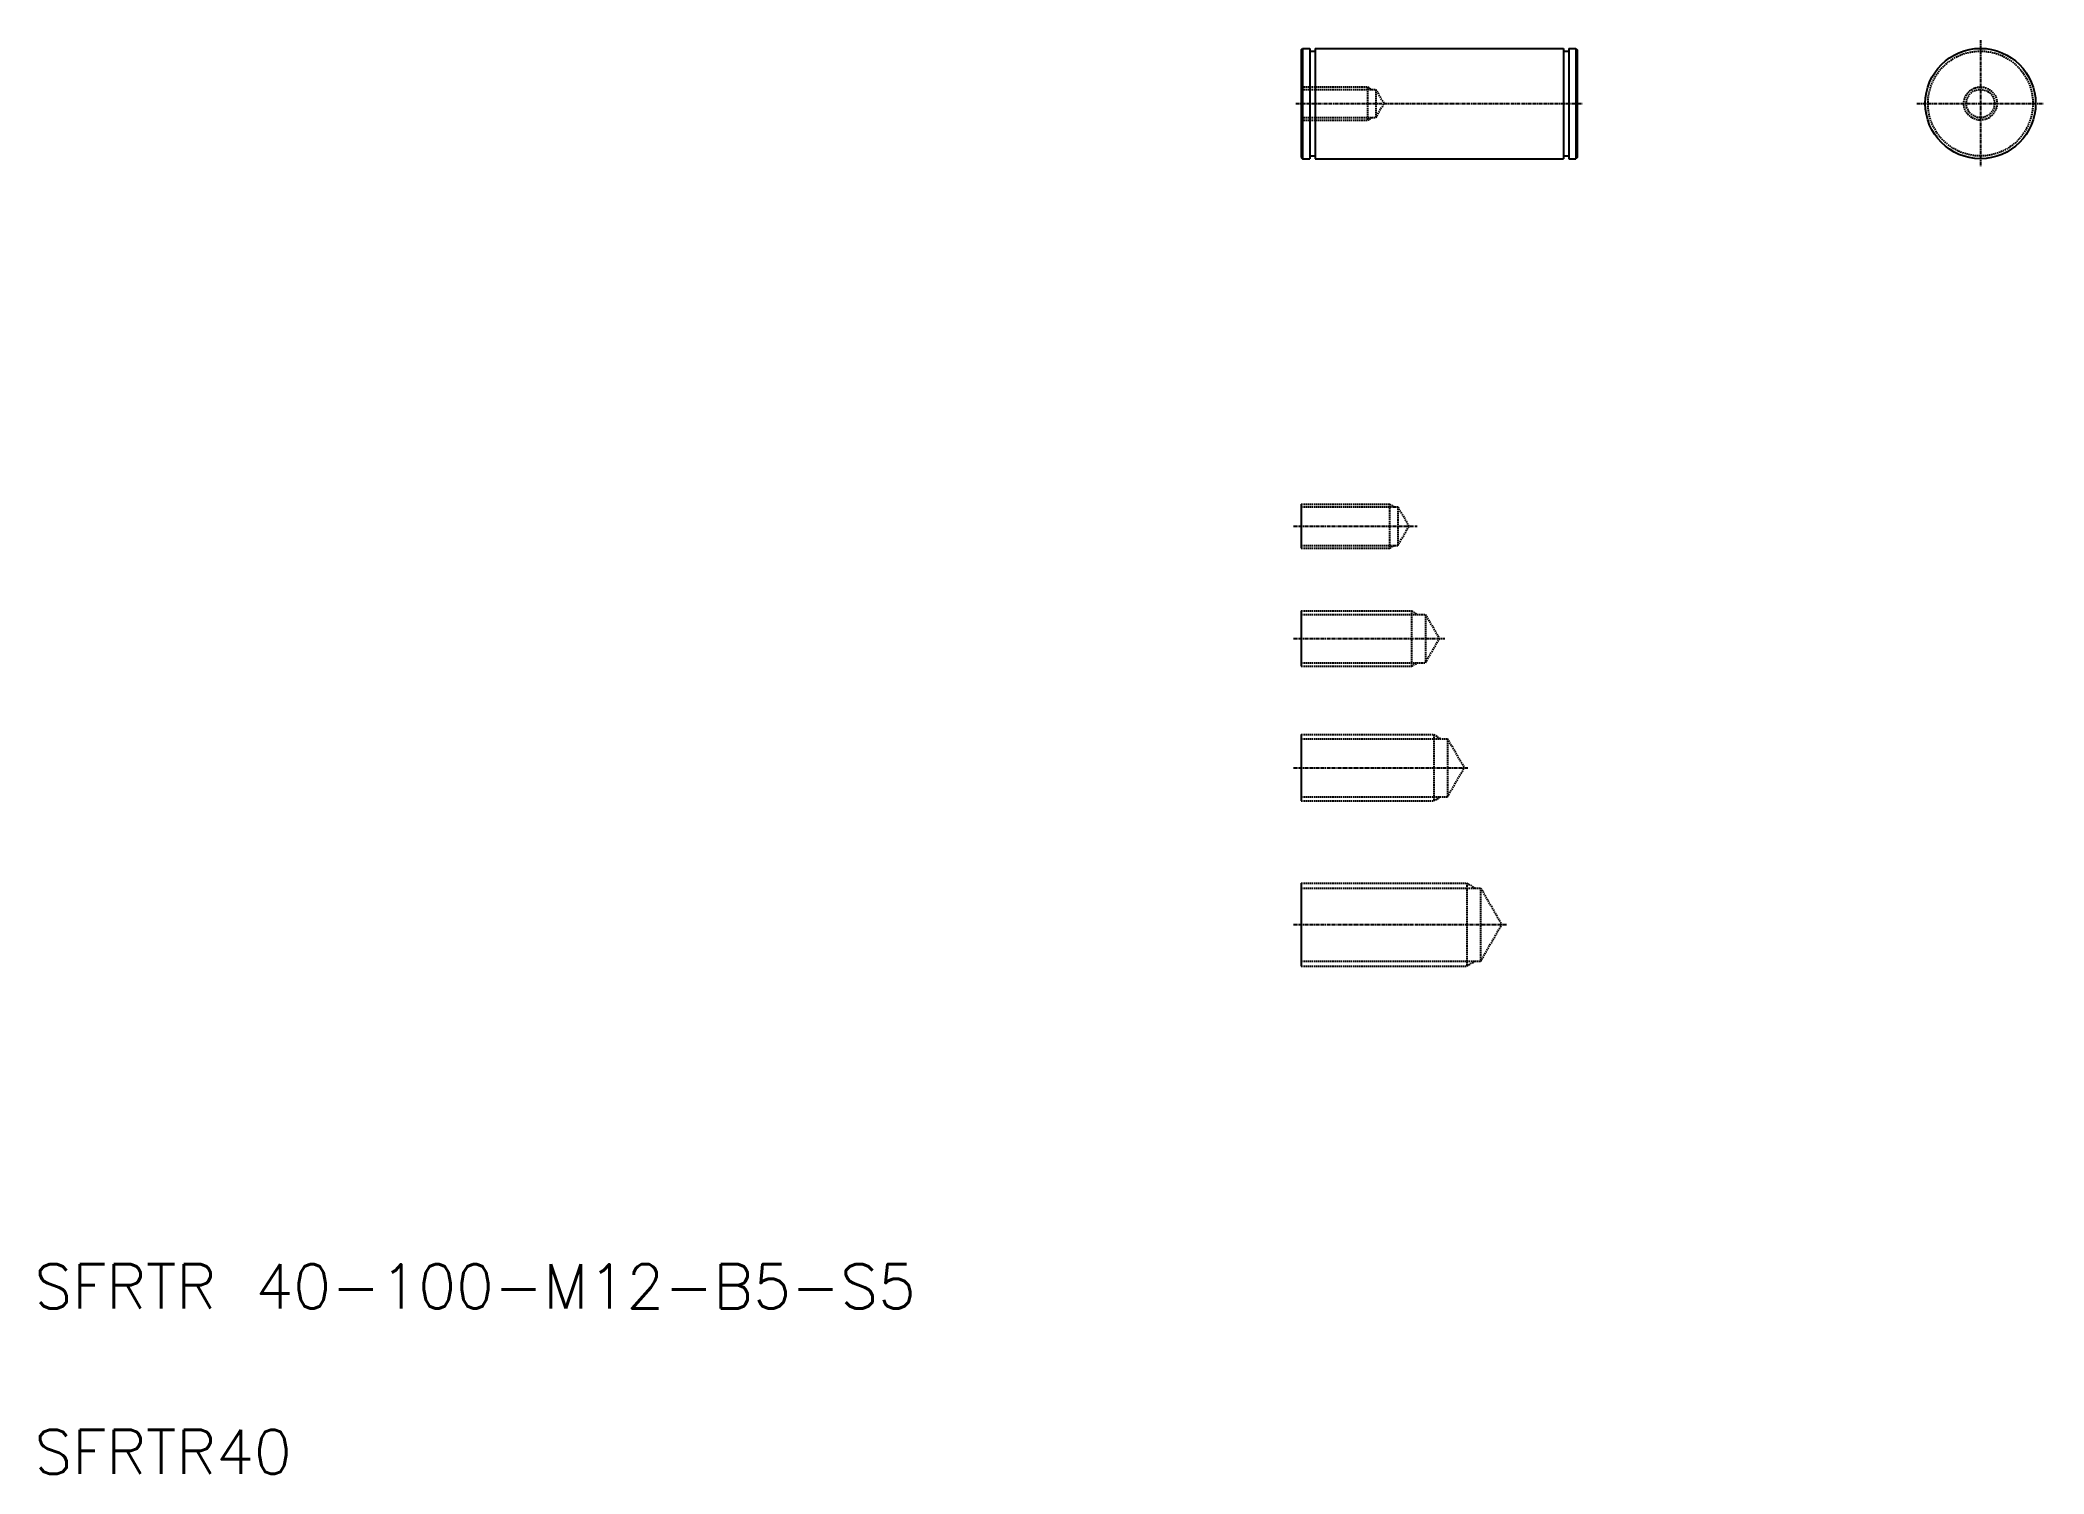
# Model space of a CAD drawing. Extents: x 42 to 768, y 40 to 560.
import ezdxf

# ---------------------------------------------------------------- set-up
doc = ezdxf.new("R2010")
doc.units = 0
doc.linetypes.add('CENTER', pattern=[2, 1.25, -0.25, 0.25, -0.25])
doc.linetypes.add('DASHED', pattern=[0.75, 0.5, -0.25])
doc.layers.get('0').update_dxf_attribs({"linetype": 'CONTINUOUS'})
doc.layers.add('CENTER', color=1, linetype='CENTER')
doc.styles.get("Standard").update_dxf_attribs({"font": 'txt', "bigfont": 'BIGFONT'})

msp = doc.modelspace()

# ---------------------------------------------------------------- linework, layer by layer
at = {"color": 7, "linetype": 'CONTINUOUS'}
for p, q in [((499.03, 556.16), (499.53, 556.66)), ((499.03, 556.16), (499.03, 517.16)), ((499.53, 556.66), (502.13, 556.66)), ((499.53, 556.66), (499.53, 516.66)), ((502.13, 556.66), (502.13, 516.66)), ((502.13, 555.66), (504.03, 555.66)), ((504.03, 556.66), (504.03, 516.66)), ((504.03, 556.66), (594.03, 556.66)), ((594.03, 556.66), (594.03, 516.66)), ((594.03, 555.66), (595.93, 555.66)), ((595.93, 556.66), (595.93, 516.66)), ((595.93, 556.66), (598.53, 556.66)), ((598.53, 556.66), (598.53, 516.66)), ((598.53, 556.66), (599.03, 556.16)), ((599.03, 556.16), (599.03, 517.16)), ((599.03, 546.41), (599.03, 546.41)), ((599.03, 536.66), (599.03, 536.66)), ((499.03, 517.16), (499.53, 516.66)), ((499.53, 516.66), (502.13, 516.66)), ((502.13, 517.66), (504.03, 517.66)), ((504.03, 516.66), (594.03, 516.66)), ((594.03, 517.66), (595.93, 517.66)), ((595.93, 516.66), (598.53, 516.66)), ((599.03, 517.16), (598.53, 516.66)), ((499.03, 391.48), (499.03, 375.48)), ((499.03, 352.75), (499.03, 332.75)), ((499.03, 307.94), (499.03, 283.94)), ((499.03, 254.08), (499.03, 224.08))]:
    msp.add_line(p, q, dxfattribs=at)
at = {"color": 3, "linetype": 'DASHED'}
for p, q in [((499.03, 542.66), (523.03, 542.66)), ((499.03, 541.79), (526.03, 541.79)), ((523.03, 542.66), (524.54, 541.79)), ((523.03, 542.66), (523.03, 530.66)), ((526.03, 541.79), (526.03, 531.54)), ((526.03, 541.79), (528.99, 536.66)), ((499.03, 531.54), (526.03, 531.54)), ((499.03, 530.66), (523.03, 530.66)), ((523.03, 530.66), (524.54, 531.54)), ((526.03, 531.54), (528.99, 536.66)), ((499.03, 391.48), (531.03, 391.48)), ((499.03, 390.48), (534.03, 390.48)), ((531.03, 391.48), (531.03, 375.48)), ((531.03, 391.48), (532.76, 390.48)), ((534.03, 390.48), (534.03, 376.48)), ((534.03, 390.48), (538.07, 383.48)), ((534.03, 376.48), (538.07, 383.48)), ((499.03, 376.48), (534.03, 376.48)), ((499.03, 375.48), (531.03, 375.48)), ((531.03, 375.48), (532.76, 376.48)), ((499.03, 352.75), (539.03, 352.75)), ((499.03, 351.5), (544.03, 351.5)), ((539.03, 352.75), (539.03, 332.75)), ((539.03, 352.75), (541.19, 351.5)), ((544.03, 351.5), (549.08, 342.75)), ((544.03, 351.5), (544.03, 334)), ((544.03, 334), (549.08, 342.75)), ((499.03, 334), (544.03, 334)), ((539.03, 332.75), (541.19, 334)), ((499.03, 332.75), (539.03, 332.75)), ((499.03, 307.94), (547.03, 307.94)), ((499.03, 306.44), (552.03, 306.44)), ((547.03, 307.94), (547.03, 283.94)), ((547.03, 307.94), (549.63, 306.44)), ((552.03, 306.44), (552.03, 285.44)), ((552.03, 306.44), (558.09, 295.94)), ((552.03, 285.44), (558.09, 295.94)), ((499.03, 285.44), (552.03, 285.44)), ((499.03, 283.94), (547.03, 283.94)), ((547.03, 283.94), (549.63, 285.44)), ((499.03, 254.08), (559.03, 254.08)), ((499.03, 252.33), (564.03, 252.33)), ((559.03, 254.08), (559.03, 224.08)), ((559.03, 254.08), (562.06, 252.33)), ((564.03, 252.33), (571.68, 239.08)), ((564.03, 252.33), (564.03, 225.83)), ((564.03, 225.83), (571.68, 239.08)), ((499.03, 225.83), (564.03, 225.83)), ((559.03, 224.08), (562.06, 225.83)), ((499.03, 224.08), (559.03, 224.08))]:
    msp.add_line(p, q, dxfattribs=at)
at = {"color": 7, "linetype": 'CONTINUOUS'}
msp.add_circle((745.12, 536.66), 20, dxfattribs=at)
at = {"color": 3, "linetype": 'DASHED'}
for radius in [19, 6, 5.12]:
    msp.add_circle((745.12, 536.66), radius, dxfattribs=at)
at = {"layer": 'CENTER', "color": 1, "linetype": 'CENTER'}
for p, q in [((745.12, 559.66), (745.12, 513.66)), ((497.03, 536.66), (601.03, 536.66)), ((722.12, 536.66), (768.12, 536.66)), ((496.24, 383.48), (541.02, 383.48)), ((496.24, 342.75), (551.03, 342.75)), ((496.24, 295.94), (559.44, 295.94)), ((496.24, 239.08), (573.37, 239.08))]:
    msp.add_line(p, q, dxfattribs=at)

# ---------------------------------------------------------------- texts
at = {"color": 7, "linetype": 'CONTINUOUS'}
for s, p in [('SFRTR 40-100-M12-B5-S5', (40, 100)), ('SFRTR40', (40, 40))]:
    msp.add_text(s, height=16, dxfattribs=at).set_placement(p)

doc.saveas('drawing.dxf')
